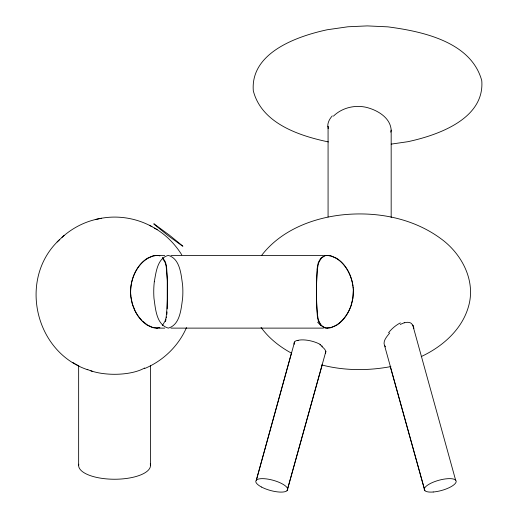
<?xml version="1.0" encoding="UTF-8"?>
<svg xmlns="http://www.w3.org/2000/svg" width="518" height="518" viewBox="0 0 518 518"><rect width="100%" height="100%" fill="white"/><g stroke="black" fill="none" stroke-linecap="round" stroke-linejoin="round"><path stroke-width="0.78" d="M78.645 465.598L78.652 365.591M391.174 217.528L391.174 130.102C390.397 117.599 377.369 110.088 366.297 107.343C354.798 104.668 341.912 107.783 333.437 116.149M167.223 308.877L167.269 279.998L166.233 266.951A49.21 35.153 0 0 0 165.022 262.296L162.367 257.945M167.068 311.888L166.841 314.458M317.107 269.062C316.291 284.861 316.032 300.822 317.715 316.563M391.174 130.102L390.76 132.142M317.715 266.951C316.058 283.443 316.071 300.2 317.404 316.718A51.696 36.176 0 0 0 318.453 321.186L320.623 325.162L324.061 327.596A6.585 4.61 0 0 0 325.854 328.03L330.756 327.771L336.564 325.259A27.538 19.671 0 0 0 338.118 324.21C348.601 316.394 353.768 302.849 353.295 290.009M291.446 353.121L256.358 480.115L294.574 342.01M322.099 365.145L287.134 490.63L325.932 351.23M350.9 306.209L352.816 298.413L353.321 290.851M318.473 262.335L320.623 258.359L324.061 255.918A6.585 4.61 0 0 1 325.854 255.484L330.756 255.75L336.564 258.255A27.538 19.671 0 0 1 338.118 259.304C346.646 265.63 351.69 275.9 352.998 286.299M350.68 306.598C346.84 316.569 338.681 327.201 327.227 328.121M186.506 327.577C178.509 345.985 163.099 360.923 144.561 368.557M319.289 261.473L321.581 257.945L324.728 255.911A6.747 4.817 0 0 1 326.508 255.484L327.169 255.419M261.532 255.516C280.206 231.086 310.806 218.622 340.643 215.054C375.33 211.014 412.457 217.657 440.947 238.727C461.279 253.406 475.492 279.616 468.926 304.953C462.833 328.839 442.922 346.445 421.251 356.565M59.363 239.853C17.91 278.283 34.531 352.123 87.795 369.8M389.711 333.022C386.797 336.525 381.475 342.411 385.502 346.814M162.367 325.576L164.996 321.218A49.21 35.153 0 0 0 166.207 316.563C167.936 300.084 167.89 283.314 166.543 266.796M62.018 237.354C72.19 228.088 84.926 221.523 98.446 218.861M57.122 241.984L64.07 235.412M400.252 324.462L404.293 322.72M297.345 340.579L298.141 340.417M98.886 218.771C116.718 214.866 135.936 217.871 151.903 226.619M95.247 219.528L101.483 218.227M390.87 366.582C368.071 370.882 344.205 370.778 321.697 364.937M391.161 144.121L407.873 141.699C437.593 135.295 484.822 119.017 481.766 80.646C471.108 41.673 422.28 31.384 387.859 26.852L367.301 25.9L347.895 26.781L327.201 29.759C297.481 36.163 250.246 52.441 253.308 90.812C261.642 123.368 299.08 135.787 328.386 141.926M156.779 328.095L158.094 328.03A6.585 4.61 0 0 0 159.887 327.596M157.427 328.095L152.48 327.583L147.384 325.259A27.538 19.671 0 0 1 145.823 324.21C136.532 317.294 131.371 305.775 130.698 294.379M156.721 255.393C139.413 257.621 129.876 277.616 130.653 293.576M159.298 255.393L164.718 255.393M170.979 255.393L323.459 255.393M159.298 328.121L164.718 328.121M170.979 328.121L323.459 328.121M327.227 255.393C342.651 257.155 351.942 273.931 353.179 288.118M156.721 328.121L153.36 327.661M156.779 255.419L157.433 255.484A6.747 4.817 0 0 1 158.061 255.588M327.169 328.095L326.508 328.03A6.747 4.817 0 0 1 324.728 327.609L321.581 325.576L319.289 322.047M153.004 327.564L147.624 325.11M92.243 371.264L90.883 370.823M291.634 353.244C279.83 346.853 268.959 338.345 261.059 327.402M154.448 228.069C165.669 234.44 174.954 243.959 181.779 254.856M72.624 362.399L75.33 363.934M76.34 364.523L78.814 365.922M149.495 225.259L157.2 229.629M147.345 324.928L142.45 320.998M317.599 322.19L320.953 325.537M162.633 257.621L165.164 261.506A48.297 33.8 0 0 1 166.505 266.802M141.602 320.137L138.766 316.776M137.762 315.358L138.254 316.071M137.283 314.64L135.554 311.7M413.17 325.977L411.454 323.478A14.31 8.34 -44.5 0 0 404.267 322.831M135.166 310.955L132.381 303.936L130.937 297.002M384.66 345.927L424.838 490.63L390.177 366.278M412.742 325.032L455.607 480.115M328.166 128.645L328.075 126.275L328.075 216.99M130.847 296.309L130.653 293.505M353.108 287.386L353.25 289.031M353.25 289.135L353.295 289.938M130.627 292.664C130.361 280.089 135.58 266.958 145.823 259.304A27.538 19.671 0 0 1 147.384 258.255L153.186 255.75L158.094 255.484A6.585 4.61 0 0 1 159.887 255.918M150.466 365.307L150.492 465.281M150.259 463.856A35.93 13.798 0 0 1 114.99 479.241A35.93 13.798 0 0 1 78.788 464.18M144.606 367.968A35.93 14.031 0 0 1 142.715 368.991L141.129 369.716A35.93 14.031 0 0 1 87.173 369.347M317.165 269.062A64.51 45.144 0 0 1 318.402 262.322M319.243 322.054A46.057 32.899 0 0 1 317.761 316.563M166.479 316.977A60.567 42.385 0 0 1 166.336 317.871M165.987 319.515A60.567 42.385 0 0 1 165.41 321.613M317.761 266.958A46.057 32.899 0 0 1 319.243 261.46M159.214 327.609A6.747 4.817 0 0 1 157.433 328.03M327.777 126.321A31.112 17.955 -11.7 0 1 332.284 115.89M321.626 346.432A16.524 6.21 17.6 0 1 325.298 353.334M294.185 344.321A16.524 6.21 17.6 0 1 297.047 340.41M319.884 344.742A16.472 6.462 13.7 0 1 322.481 346.341M297.999 340.332A16.498 6.287 14.3 0 1 320.545 344.58M413.235 325.939A19.179 12.069 -29.9 0 1 413.824 328.626M388.513 332.796A19.056 9.57 -41.1 0 1 400.343 322.882M154.299 281.753L153.982 285.14A71.393 56.566 90 0 0 153.982 298.374C155.491 308.67 156.358 324.741 168.298 328.121C180.245 324.741 181.106 308.67 182.621 298.374A71.393 56.566 90 0 0 182.621 285.14C181.106 274.844 180.245 258.773 168.298 255.393C157.381 258.106 156.009 272.468 154.299 281.753M154.299 224.061L153.982 223.886A71.393 1.159 37.6 0 0 153.982 224.158L168.298 235.794L182.621 246.205A71.393 1.159 37.6 0 0 182.621 245.933L169.613 235.308L154.299 224.061M433.203 492.003A16.505 5.277 -15.5 0 0 456.151 481.067A16.505 5.277 -15.5 0 0 431.306 483.041A16.505 5.277 -15.5 0 0 433.203 492.003M261.532 487.043A16.505 5.277 15.5 0 0 287.484 490.183A16.505 5.277 15.5 0 0 266.22 478.891A16.505 5.277 15.5 0 0 261.532 487.043"/></g></svg>
